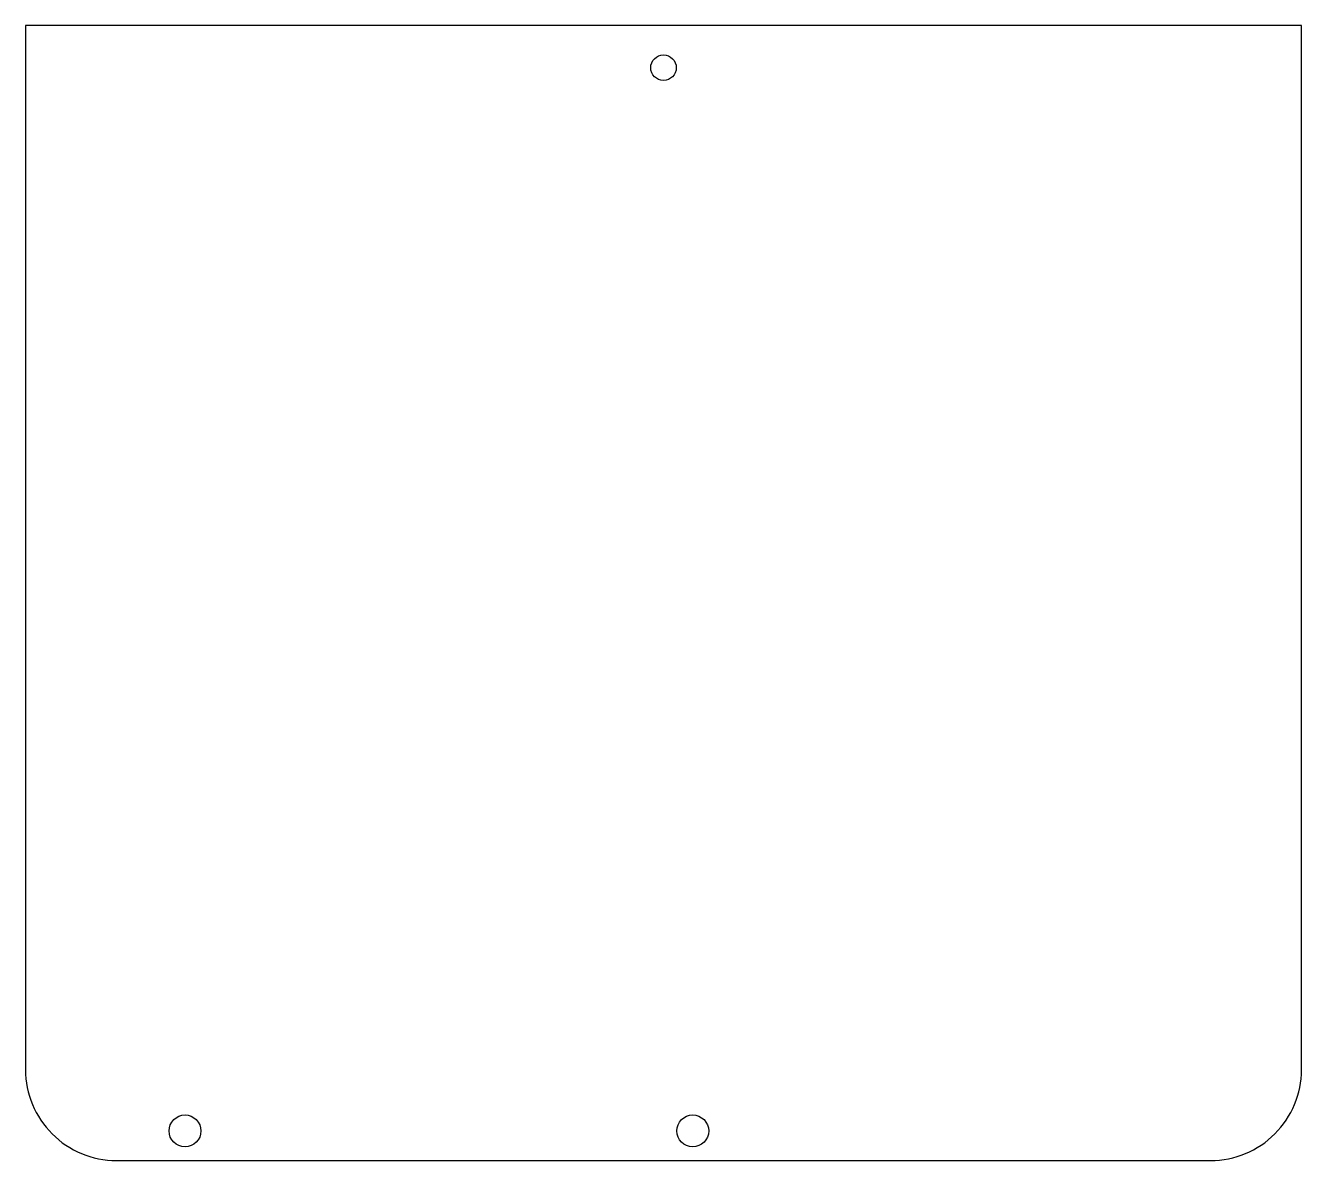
# Model space of a CAD drawing. Header units: millimetres. Extents: x -130 to -10, y -110 to -3.
import ezdxf

# ---------------------------------------------------------------- set-up
doc = ezdxf.new("R2010")
doc.units = ezdxf.units.MM
doc.layers.get('0').update_dxf_attribs({"linetype": 'CONTINUOUS'})

msp = doc.modelspace()

# ---------------------------------------------------------------- linework, layer by layer
msp.add_lwpolyline([(-130, -101.22, 0.414214), (-121.46, -109.76), (-18.54, -109.76, 0.414214), (-10, -101.22), (-10, -3), (-130, -3)], format="xyb", close=True)
for centre, radius in [((-70, -6.97), 1.2), ((-115, -106.98), 1.5), ((-67.25, -106.98), 1.5)]:
    msp.add_circle(centre, radius)

doc.saveas('drawing.dxf')
